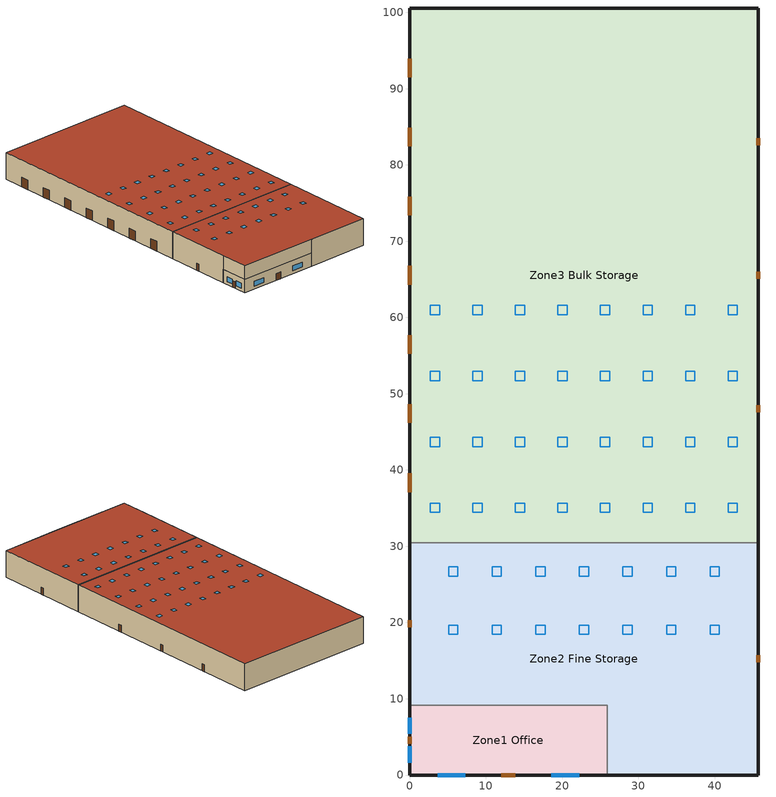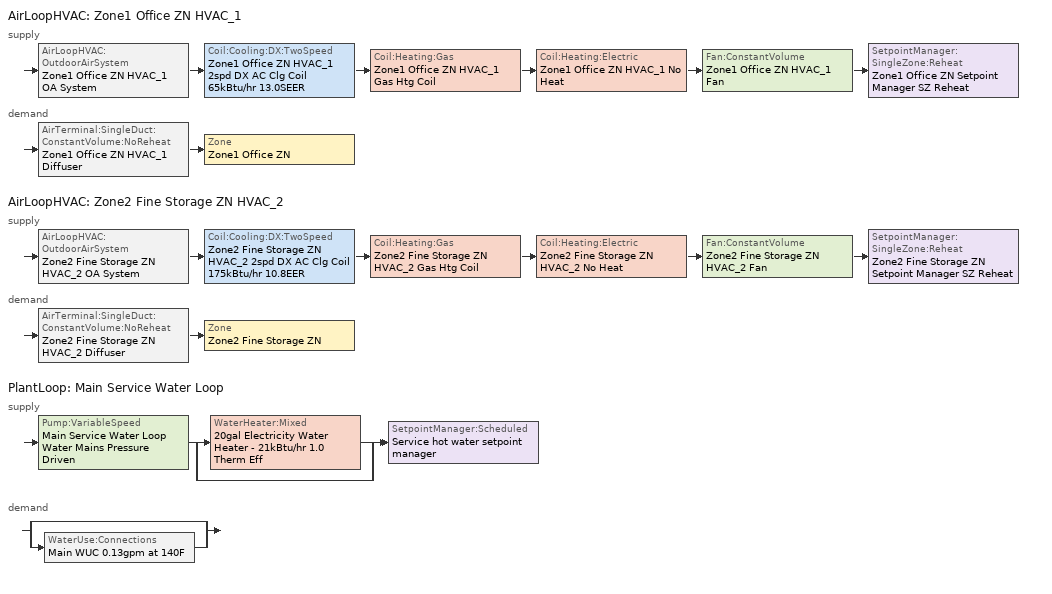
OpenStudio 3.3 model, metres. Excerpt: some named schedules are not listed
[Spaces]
Zone3 Bulk Storage
 floor ground: 45.72,100.58 45.72,30.48 0,30.48 0,100.58 z0
 wall outside: 45.72,30.48 45.72,100.58 0,100.58 0,30.48 z0:8.53
 wall to Zone2 Fine Storage: 45.72,30.48 0,30.48 z0:8.53
 door: 0,75.82 0,73.38 / 0,39.55 0,37.11 / 0,84.88 0,82.44 / 0,66.75 0,64.31 / 0,48.61 0,46.17 / 0,93.95 0,91.51 / 0,57.68 0,55.24 z0:3.05; 45.72,47.55 45.72,48.46 / 45.72,65.07 45.72,65.99 / 45.72,82.6 45.72,83.51 z0:2.13
 roof outside: 45.72,30.48 45.72,100.58 0,100.58 0,30.48 z8.53
 skylight: 37.4,51.71 37.4,52.93 36.18,52.93 36.18,51.71 z8.53; 9.51,51.71 9.51,52.93 8.29,52.93 8.29,51.71 z8.53; 42.97,60.35 42.97,61.57 41.76,61.57 41.76,60.35 z8.53; 20.66,34.44 20.66,35.66 19.44,35.66 19.44,34.44 z8.53; 42.97,43.08 42.97,44.3 41.76,44.3 41.76,43.08 z8.53; 26.24,51.71 26.24,52.93 25.02,52.93 25.02,51.71 z8.53; 20.66,43.08 20.66,44.3 19.44,44.3 19.44,43.08 z8.53; 31.82,34.44 31.82,35.66 30.6,35.66 30.6,34.44 z8.53; 31.82,60.35 31.82,61.57 30.6,61.57 30.6,60.35 z8.53; 26.24,34.44 26.24,35.66 25.02,35.66 25.02,34.44 z8.53; 15.09,34.44 15.09,35.66 13.87,35.66 13.87,34.44 z8.53; 9.51,34.44 9.51,35.66 8.29,35.66 8.29,34.44 z8.53; 37.4,34.44 37.4,35.66 36.18,35.66 36.18,34.44 z8.53; 15.09,51.71 15.09,52.93 13.87,52.93 13.87,51.71 z8.53; 31.82,43.08 31.82,44.3 30.6,44.3 30.6,43.08 z8.53; 37.4,60.35 37.4,61.57 36.18,61.57 36.18,60.35 z8.53; 42.97,51.71 42.97,52.93 41.76,52.93 41.76,51.71 z8.53; 42.97,34.44 42.97,35.66 41.76,35.66 41.76,34.44 z8.53; 20.66,60.35 20.66,61.57 19.44,61.57 19.44,60.35 z8.53; 26.24,43.08 26.24,44.3 25.02,44.3 25.02,43.08 z8.53; 3.93,51.71 3.93,52.93 2.71,52.93 2.71,51.71 z8.53; 9.51,43.08 9.51,44.3 8.29,44.3 8.29,43.08 z8.53; 9.51,60.35 9.51,61.57 8.29,61.57 8.29,60.35 z8.53; 3.93,43.08 3.93,44.3 2.71,44.3 2.71,43.08 z8.53; 3.93,34.44 3.93,35.66 2.71,35.66 2.71,34.44 z8.53; 20.66,51.71 20.66,52.93 19.44,52.93 19.44,51.71 z8.53; 15.09,43.08 15.09,44.3 13.87,44.3 13.87,43.08 z8.53; 37.4,43.08 37.4,44.3 36.18,44.3 36.18,43.08 z8.53; 31.82,51.71 31.82,52.93 30.6,52.93 30.6,51.71 z8.53; 3.93,60.35 3.93,61.57 2.71,61.57 2.71,60.35 z8.53; 15.09,60.35 15.09,61.57 13.87,61.57 13.87,60.35 z8.53; 26.24,60.35 26.24,61.57 25.02,61.57 25.02,60.35 z8.53
Zone2 Fine Storage
 floor to Zone1 Office: 0,0 0,9.14 25.91,9.14 25.91,0 z4.27
 floor ground: 45.72,30.48 45.72,0 25.91,0 25.91,9.14 0,9.14 0,30.48 z0
 wall outside: 0,30.48 0,9.14 / 25.91,0 45.72,0 45.72,30.48 z0:8.53; 0,9.14 0,0 25.91,0 z4.27:8.53
 wall to Zone1 Office: 0,9.14 25.91,9.14 25.91,0 z0:4.27
 door: 0,20.27 0,19.35 / 45.72,14.78 45.72,15.7 z0:2.13
 roof outside: 45.72,0 45.72,30.48 0,30.48 0,0 z8.53
 skylight: 40.61,26.06 40.61,27.28 39.4,27.28 39.4,26.06 z8.53; 17.75,26.06 17.75,27.28 16.54,27.28 16.54,26.06 z8.53; 17.75,18.44 17.75,19.66 16.54,19.66 16.54,18.44 z8.53; 40.61,18.44 40.61,19.66 39.4,19.66 39.4,18.44 z8.53; 6.32,26.06 6.32,27.28 5.11,27.28 5.11,26.06 z8.53; 12.04,26.06 12.04,27.28 10.82,27.28 10.82,26.06 z8.53; 23.47,18.44 23.47,19.66 22.25,19.66 22.25,18.44 z8.53; 6.32,18.44 6.32,19.66 5.11,19.66 5.11,18.44 z8.53; 29.18,26.06 29.18,27.28 27.97,27.28 27.97,26.06 z8.53; 23.47,26.06 23.47,27.28 22.25,27.28 22.25,26.06 z8.53; 29.18,18.44 29.18,19.66 27.97,19.66 27.97,18.44 z8.53; 34.9,26.06 34.9,27.28 33.68,27.28 33.68,26.06 z8.53; 12.04,18.44 12.04,19.66 10.82,19.66 10.82,18.44 z8.53; 34.9,18.44 34.9,19.66 33.68,19.66 33.68,18.44 z8.53
Zone1 Office
 floor ground: 25.91,9.14 25.91,0 0,0 0,9.14 z0
 wall outside: 0,9.14 0,0 25.91,0 z0:4.27
 window: 0,7.52 0,5.39 / 18.59,0 22.25,0 / 3.66,0 7.31,0 / 0,3.76 0,1.62 z0.91:2.44
 door: 12.04,0 13.87,0 / 0,5.03 0,4.11 z0:2.13
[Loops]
AirLoopHVAC 'Zone1 Office ZN HVAC_1'
 supply: AirLoopHVAC:OutdoorAirSystem 'Zone1 Office ZN HVAC_1 OA System' > Coil:Cooling:DX:TwoSpeed 'Zone1 Office ZN HVAC_1 2spd DX AC Clg Coil 65kBtu/hr 13.0SEER' > Coil:Heating:Gas 'Zone1 Office ZN HVAC_1 Gas Htg Coil' > Coil:Heating:Electric 'Zone1 Office ZN HVAC_1 No Heat' > Fan:ConstantVolume 'Zone1 Office ZN HVAC_1 Fan' > SetpointManager:SingleZone:Reheat 'Zone1 Office ZN Setpoint Manager SZ Reheat'
 demand: AirTerminal:SingleDuct:ConstantVolume:NoReheat 'Zone1 Office ZN HVAC_1 Diffuser' > Zone 'Zone1 Office ZN'
AirLoopHVAC 'Zone2 Fine Storage ZN HVAC_2'
 supply: AirLoopHVAC:OutdoorAirSystem 'Zone2 Fine Storage ZN HVAC_2 OA System' > Coil:Cooling:DX:TwoSpeed 'Zone2 Fine Storage ZN HVAC_2 2spd DX AC Clg Coil 175kBtu/hr 10.8EER' > Coil:Heating:Gas 'Zone2 Fine Storage ZN HVAC_2 Gas Htg Coil' > Coil:Heating:Electric 'Zone2 Fine Storage ZN HVAC_2 No Heat' > Fan:ConstantVolume 'Zone2 Fine Storage ZN HVAC_2 Fan' > SetpointManager:SingleZone:Reheat 'Zone2 Fine Storage ZN Setpoint Manager SZ Reheat'
 demand: AirTerminal:SingleDuct:ConstantVolume:NoReheat 'Zone2 Fine Storage ZN HVAC_2 Diffuser' > Zone 'Zone2 Fine Storage ZN'
PlantLoop 'Main Service Water Loop'
 supply: Pump:VariableSpeed 'Main Service Water Loop Water Mains Pressure Driven' > split
  | WaterHeater:Mixed '20gal Electricity Water Heater - 21kBtu/hr 1.0 Therm Eff'
  | bypass
  join > SetpointManager:Scheduled 'Service hot water setpoint manager'
 demand: split
  | bypass
  | WaterUse:Connections 'Main WUC 0.13gpm at 140F'
[ClimateZones]
Climate Zone Institution Name 1=ASHRAE; Climate Zone Document Name 1=ANSI/ASHRAE Standard 169; Climate Zone Document Year 1=2006; Climate Zone Value 1=3B
[Building]
-Warehouse-ASHRAE 169-2013-3B created: 2020-09-13 14:34:30 -0400: Default Construction Set=90.1-2010 - Warehouse - ASHRAE 169-2013-3B; Standards Number of Stories=1; Standards Number of Above Ground Stories=1; Standards Building Type=Warehouse
[Site]
El Paso International Ap  Ut_TX_USA: Latitude {deg}=31; Longitude {deg}=-106; Time Zone {hr}=-7; Elevation {m}=1186; Terrain=Urban
[Site:WaterMainsTemperature]
Calculation Method=Correlation; Annual Average Outdoor Air Temperature {C}=17.9417; Maximum Difference In Monthly Average Outdoor Air Temperatures {deltaC}=21.1
[SizingPeriod:DesignDay] Barometric Pressure {Pa}=87865; Sky Clearness=0; Rain Indicator=No; Snow Indicator=No; Day of Month=21; Daylight Saving Time Indicator=No; Humidity Condition Type=Wetbulb; Dry-Bulb Temperature Range Modifier Type=DefaultMultipliers
Name | Maximum Dry-Bulb Temperature {C} | Daily Dry-Bulb Temperature Range {deltaC} | Wind Speed {m/s} | Wind Direction {deg} | Month | Day Type | Wetbulb or DewPoint at Maximum Dry-Bulb {C} | Solar Model Indicator | ASHRAE Clear Sky Optical Depth for Beam Irradiance | ASHRAE Clear Sky Optical Depth for Diffuse Irradiance
El Paso International Ap  Ut Ann Clg .4% Condns DB=>MWB | 38.1 | 13 | 3.9 | 280 | 7 | SummerDesignDay | 18.1 | ASHRAETau | 0.605 | 1.547
El Paso International Ap  Ut Ann Htg 99.6% Condns DB | -5.2 | 0 | 2.2 | 20 | 12 | WinterDesignDay | -5.2 | ASHRAEClearSky
[Site:GroundTemperature:BuildingSurface]
13.02, 12.94, 12.92, 18.03, 22.41, 26.33, 26.64, 25.84, 23.47, 18.98, 13.86, 13.19
[Material:NoMass] Thermal Absorptance=0.9; Solar Absorptance=0.7
Name | Roughness | Thermal Resistance {m2-K/W} | Visible Absorptance
CP02 CARPET PAD | VeryRough | 0.21648 | 0.8
Typical Insulation R-6.78; Typical Insulation R-6.78 1; Typical Insulation R-6.78 2; Typical Insulation R-6.78 3 | Smooth | 1.19347 | 0.7
Typical Carpet Pad | Smooth | 0.21648 | 0.8
Typical Insulation R-7.55; Typical Insulation R-7.55 1 | Smooth | 1.3294 | 0.7
Typical Insulation R-9.53; Typical Insulation R-9.53 1 | Smooth | 1.67819 | 0.7
Typical Insulation R-0.58; Typical Insulation R-0.58 1; Typical Insulation R-0.58 2; Typical Insulation R-0.58 3 | Smooth | 0.101892 | 0.7
Typical Insulation R-10.6; Typical Insulation R-10.6 1 | Smooth | 1.86745 | 0.7
Typical Insulation R-17.4; Typical Insulation R-17.4 1 | Smooth | 3.06462 | 0.7
[Material]
Name | Roughness | Thickness {m} | Conductivity {W/m-K} | Density {kg/m3} | Specific Heat {J/kg-K} | Thermal Absorptance | Solar Absorptance | Visible Absorptance
100mm Normalweight concrete floor | MediumSmooth | 0.1016 | 2.31 | 2322 | 832
G01 13mm gypsum board | Smooth | 0.0127 | 0.16 | 800 | 1090 | 0.9 | 0.7 | 0.5
4 in. Normalweight Concrete Floor | MediumRough | 0.1016 | 2.31 | 2322 | 832 | 0.9 | 0.7 | 0.7
Metal Siding | Smooth | 0.0015 | 44.96 | 7688.86 | 410 | 0.9 | 0.7 | 0.7
1/2IN Gypsum | Smooth | 0.0127 | 0.16 | 784.9 | 830 | 0.9 | 0.4 | 0.4
Metal Roof Surface | Smooth | 0.0008 | 45.28 | 7824 | 500 | 0.9 | 0.7 | 0.7
6 in. Normalweight Concrete Floor | MediumRough | 0.1524 | 2.31 | 2322 | 832 | 0.9 | 0.7 | 0.7
8 in. Concrete Block Basement Wall | MediumRough | 0.2032 | 1.326 | 1842 | 912 | 0.9 | 0.7 | 0.7
G05 25mm wood | MediumSmooth | 0.0254 | 0.15 | 608 | 1630 | 0.9 | 0.5 | 0.5
Std Wood 6inch | MediumSmooth | 0.15 | 0.12 | 540 | 1210 | 0.9 | 0.7 | 0.7
6 in. Normalweight Concrete Floor slim | MediumRough | 0.1024 | 2.31 | 2322 | 832 | 0.9 | 0.7 | 0.7
6 in. Normalweight Concrete Floor slim junior | MediumRough | 0.05 | 2.31 | 2322 | 832 | 0.9 | 0.7 | 0.7
[DefaultConstructionSet] Interior Partition Construction=Typical Interior Partition
Name | Default Exterior Surface Constructions | Default Interior Surface Constructions | Default Ground Contact Surface Constructions | Default Exterior SubSurface Constructions | Default Interior SubSurface Constructions
90.1-2010 - Warehouse - ASHRAE 169-2013-3B | Default Surface Constructions 1 | Default Surface Constructions 2 | Default Surface Constructions 3 | Default Sub Surface Constructions 1 | Default Sub Surface Constructions 2
90.1-2010 - Warehouse - Bulk - ASHRAE 169-2013-3B | Default Surface Constructions 4 | Default Surface Constructions 5 | Default Surface Constructions 6 | Default Sub Surface Constructions 3 | Default Sub Surface Constructions 4
90.1-2010 - Warehouse - Fine - ASHRAE 169-2013-3B | Default Surface Constructions 7 | Default Surface Constructions 8 | Default Surface Constructions 9 | Default Sub Surface Constructions 5 | Default Sub Surface Constructions 6
90.1-2010 - Warehouse - Office - ASHRAE 169-2013-3B | Default Surface Constructions 10 | Default Surface Constructions 11 | Default Surface Constructions 12 | Default Sub Surface Constructions 7 | Default Sub Surface Constructions 8
[DefaultSurfaceConstructions]
Name | Floor Construction | Wall Construction | Roof Ceiling Construction
Default Surface Constructions 1 | Typical Insulated Exterior Mass Floor R-9.35 | Typical Insulated Metal Building Wall R-8.85 | Typical Insulated Metal Building Roof R-10.31
Default Surface Constructions 2; Default Surface Constructions 5; Default Surface Constructions 8; Default Surface Constructions 11 | Typical Interior Floor | Typical Interior Wall | Typical Interior Ceiling
Default Surface Constructions 3 | ext-slab | Typical Insulated Basement Mass Wall
Default Surface Constructions 4 | Typical Insulated Exterior Mass Floor R-9.35 1 | Typical Insulated Metal Building Wall R-8.85 1 | Typical Insulated Metal Building Roof R-10.31 1
Default Surface Constructions 6; Default Surface Constructions 9; Default Surface Constructions 12 | ext-slab +ihs | Typical Insulated Basement Mass Wall
Default Surface Constructions 7 | Typical Insulated Exterior Mass Floor R-9.35 2 | Typical Insulated Metal Building Wall R-11.9 | Typical Insulated Metal Building Roof R-18.18
Default Surface Constructions 10 | Typical Insulated Exterior Mass Floor R-9.35 3 | Typical Insulated Metal Building Wall R-11.9 1 | Typical Insulated Metal Building Roof R-18.18 1
[Construction]
Typical Insulated Exterior Mass Floor R-9.35: Typical Insulation R-6.78, 4 in. Normalweight Concrete Floor, Typical Carpet Pad
Typical Insulated Metal Building Wall R-8.85: Metal Siding, Typical Insulation R-7.55, 1/2IN Gypsum
Typical Insulated Metal Building Roof R-10.31: Metal Roof Surface, Typical Insulation R-9.53
Typical Interior Floor: 100mm Normalweight concrete floor, CP02 CARPET PAD
Typical Interior Wall: G01 13mm gypsum board, G01 13mm gypsum board
Typical Interior Ceiling: CP02 CARPET PAD, 100mm Normalweight concrete floor
ext-slab: 6 in. Normalweight Concrete Floor
Typical Insulated Basement Mass Wall: 8 in. Concrete Block Basement Wall
U 0.62 SHGC 0.25 Dbl Ref-C-H Clr 6mm/6mm Air: REF C CLEAR HI 6MM, AIR 6MM, CLEAR 6MM
Typical Uninsulated Swinging Door R-1.43: Typical Insulation R-0.58
Typical Overhead Door: Typical Insulation R-6.78 1
U 1.17 SHGC 0.39 Simple Glazing Skylight U-1.17 SHGC 0.39: U 1.17 SHGC 0.39 Simple Glazing U-1.17 SHGC 0.39
Typical Interior Window: Clear 3mm
Typical Interior Door; Typical Interior Partition: G05 25mm wood
Typical Insulated Exterior Mass Floor R-9.35 1: Typical Insulation R-6.78 1, 4 in. Normalweight Concrete Floor, Typical Carpet Pad
Typical Insulated Metal Building Wall R-8.85 1: Metal Siding, Typical Insulation R-7.55 1, 1/2IN Gypsum
Typical Insulated Metal Building Roof R-10.31 1: Metal Roof Surface, Typical Insulation R-9.53 1
Typical Uninsulated Swinging Door R-1.43 1: Typical Insulation R-0.58 1
U 1.17 SHGC 0.39 Simple Glazing Skylight U-1.17 SHGC 0.39 1: U 1.17 SHGC 0.39 Simple Glazing U-1.17 SHGC 0.39 1
Typical Insulated Exterior Mass Floor R-9.35 2: Typical Insulation R-6.78 2, 4 in. Normalweight Concrete Floor, Typical Carpet Pad
Typical Insulated Metal Building Wall R-11.9: Metal Siding, Typical Insulation R-10.6, 1/2IN Gypsum
Typical Insulated Metal Building Roof R-18.18: Metal Roof Surface, Typical Insulation R-17.4
Typical Uninsulated Swinging Door R-1.43 2: Typical Insulation R-0.58 2
U 1.17 SHGC 0.39 Simple Glazing Skylight U-1.17 SHGC 0.39 2: U 1.17 SHGC 0.39 Simple Glazing U-1.17 SHGC 0.39 2
Typical Insulated Exterior Mass Floor R-9.35 3: Typical Insulation R-6.78 3, 4 in. Normalweight Concrete Floor, Typical Carpet Pad
Typical Insulated Metal Building Wall R-11.9 1: Metal Siding, Typical Insulation R-10.6 1, 1/2IN Gypsum
Typical Insulated Metal Building Roof R-18.18 1: Metal Roof Surface, Typical Insulation R-17.4 1
Typical Uninsulated Swinging Door R-1.43 3: Typical Insulation R-0.58 3
U 1.17 SHGC 0.39 Simple Glazing Skylight U-1.17 SHGC 0.39 3: U 1.17 SHGC 0.39 Simple Glazing U-1.17 SHGC 0.39 3
InteriorFurnishings: Std Wood 6inch
[DefaultSubSurfaceConstructions]
Name | Fixed Window Construction | Operable Window Construction | Door Construction | Overhead Door Construction | Skylight Construction | Tubular Daylight Dome Construction | Tubular Daylight Diffuser Construction
Default Sub Surface Constructions 1 | U 0.62 SHGC 0.25 Dbl Ref-C-H Clr 6mm/6mm Air | U 0.62 SHGC 0.25 Dbl Ref-C-H Clr 6mm/6mm Air | Typical Uninsulated Swinging Door R-1.43 | Typical Overhead Door | U 1.17 SHGC 0.39 Simple Glazing Skylight U-1.17 SHGC 0.39 | Typical Interior Window | Typical Interior Window
Default Sub Surface Constructions 2; Default Sub Surface Constructions 4; Default Sub Surface Constructions 6; Default Sub Surface Constructions 8 | Typical Interior Window | Typical Interior Window | Typical Interior Door
Default Sub Surface Constructions 3 | U 0.62 SHGC 0.25 Dbl Ref-C-H Clr 6mm/6mm Air | U 0.62 SHGC 0.25 Dbl Ref-C-H Clr 6mm/6mm Air | Typical Uninsulated Swinging Door R-1.43 1 | Typical Overhead Door | U 1.17 SHGC 0.39 Simple Glazing Skylight U-1.17 SHGC 0.39 1 | Typical Interior Window | Typical Interior Window
Default Sub Surface Constructions 5 | U 0.62 SHGC 0.25 Dbl Ref-C-H Clr 6mm/6mm Air | U 0.62 SHGC 0.25 Dbl Ref-C-H Clr 6mm/6mm Air | Typical Uninsulated Swinging Door R-1.43 2 | Typical Overhead Door | U 1.17 SHGC 0.39 Simple Glazing Skylight U-1.17 SHGC 0.39 2 | Typical Interior Window | Typical Interior Window
Default Sub Surface Constructions 7 | U 0.62 SHGC 0.25 Dbl Ref-C-H Clr 6mm/6mm Air | U 0.62 SHGC 0.25 Dbl Ref-C-H Clr 6mm/6mm Air | Typical Uninsulated Swinging Door R-1.43 3 | Typical Overhead Door | U 1.17 SHGC 0.39 Simple Glazing Skylight U-1.17 SHGC 0.39 3 | Typical Interior Window | Typical Interior Window
[WindowMaterial:Glazing] Optical Data Type=SpectralAverage; Infrared Transmittance at Normal Incidence=0; Front Side Infrared Hemispherical Emissivity=0.84; Conductivity {W/m-K}=0.9; Dirt Correction Factor for Solar and Visible Transmittance=1; Solar Diffusing=No
Name | Thickness {m} | Solar Transmittance at Normal Incidence | Front Side Solar Reflectance at Normal Incidence | Back Side Solar Reflectance at Normal Incidence | Visible Transmittance at Normal Incidence | Front Side Visible Reflectance at Normal Incidence | Back Side Visible Reflectance at Normal Incidence | Back Side Infrared Hemispherical Emissivity
REF C CLEAR HI 6MM | 0.006 | 0.2 | 0.16 | 0.39 | 0.22 | 0.17 | 0.35 | 0.55
CLEAR 6MM | 0.006 | 0.775 | 0.071 | 0.071 | 0.881 | 0.08 | 0.08 | 0.84
Clear 3mm | 0.003 | 0.837 | 0.075 | 0.075 | 0.898 | 0.081 | 0.081 | 0.84
[WindowMaterial:Gas]
AIR 6MM: Gas Type=Air; Thickness {m}=0.0063
[WindowMaterial:SimpleGlazingSystem] U-Factor {W/m2-K}=6.64357; Solar Heat Gain Coefficient=0.39; Visible Transmittance=0.23
U 1.17 SHGC 0.39 Simple Glazing U-1.17 SHGC 0.39; U 1.17 SHGC 0.39 Simple Glazing U-1.17 SHGC 0.39 1; U 1.17 SHGC 0.39 Simple Glazing U-1.17 SHGC 0.39 2; U 1.17 SHGC 0.39 Simple Glazing U-1.17 SHGC 0.39 3
[Construction:InternalSource]
ext-slab +ihs: 1, 1, 6 in. Normalweight Concrete Floor slim, 6 in. Normalweight Concrete Floor slim junior
[Space] Building Story=Building Story 1; Part of Total Floor Area=Yes
Name | Space Type | Thermal Zone
Zone3 Bulk Storage | Warehouse Bulk | Zone3 Bulk Storage ZN
Zone2 Fine Storage | Warehouse Fine | Zone2 Fine Storage ZN
Zone1 Office | Warehouse Office | Zone1 Office ZN
[BuildingStory]
Building Story 1: Nominal Z Coordinate {m}=0
[SpaceType] Standards Building Type=Warehouse
Name | Default Construction Set | Default Schedule Set | Design Specification Outdoor Air Object | Standards Space Type
Warehouse Bulk | 90.1-2010 - Warehouse - Bulk - ASHRAE 169-2013-3B | Warehouse Bulk Schedule Set | Warehouse Bulk Ventilation | Bulk
Warehouse Fine | 90.1-2010 - Warehouse - Fine - ASHRAE 169-2013-3B | Warehouse Fine Schedule Set | Warehouse Fine Ventilation | Fine
Warehouse Office | 90.1-2010 - Warehouse - Office - ASHRAE 169-2013-3B | Warehouse Office Schedule Set | Warehouse Office Ventilation | Office
[Lights:Definition] Design Level Calculation Method=Watts/Area; Fraction Visible=0.18
Name | Watts per Space Floor Area {W/m2} | Fraction Radiant
Warehouse Bulk Lights Definition | 6.24307 | 0.42
Warehouse Fine Lights Definition | 10.2257 | 0.42
Warehouse Office Lights Definition | 9.68752 | 0.37
[Lights] Fraction Replaceable=1
Name | Lights Definition | Space or SpaceType
Warehouse Bulk Lights | Warehouse Bulk Lights Definition | Warehouse Bulk
Warehouse Fine Lights | Warehouse Fine Lights Definition | Warehouse Fine
Warehouse Office Lights | Warehouse Office Lights Definition | Warehouse Office
[ElectricEquipment:Definition] Design Level Calculation Method=Watts/Area
Name | Watts per Space Floor Area {W/m2}
Warehouse Bulk Elec Equip Definition | 2.55842
Warehouse Office Elec Equip Definition | 8.07293
[ElectricEquipment]
Name | Electric Equipment Definition | Space or SpaceType
Warehouse Bulk Elec Equip | Warehouse Bulk Elec Equip Definition | Warehouse Bulk
Warehouse Office Elec Equip | Warehouse Office Elec Equip Definition | Warehouse Office
[DesignSpecification:OutdoorAir] Outdoor Air Method=Sum
Name | Outdoor Air Flow per Floor Area {m3/s-m2} | Outdoor Air Flow per Person {m3/s-person} | Outdoor Air Flow Rate {m3/s} | Outdoor Air Flow Air Changes per Hour {1/hr}
Warehouse Bulk Ventilation | 0.0003048
Warehouse Fine Ventilation | 0.0003048 | 0 | 0 | 0
Warehouse Office Ventilation | 0.000354584 | 0 | 0 | 0
[DefaultScheduleSet] Number of People Schedule=Warehouse BLDG_OCC_SCH; People Activity Level Schedule=Warehouse Office Activity Schedule
Name | Lighting Schedule | Electric Equipment Schedule | Infiltration Schedule
Warehouse Bulk Schedule Set | Warehouse BLDG_LIGHT_STORAGE_SCH | Warehouse Bldg Equip | Warehouse Bulk Infil Schedule
Warehouse Fine Schedule Set | Warehouse BLDG_LIGHT_STORAGE_SCH | Warehouse Bldg Equip | Warehouse Fine Infil Schedule
Warehouse Office Schedule Set | Warehouse BLDG_LIGHT_OFFICE_SCH_2010 | Warehouse Office_Plug_SCH | Warehouse Office Infil Schedule
[ThermostatSetpoint:DualSetpoint]
Name | Heating Setpoint Temperature Schedule | Cooling Setpoint Temperature Schedule
Warehouse Office Thermostat 1 | Warehouse HtgSetp | Warehouse ClgSetp
Warehouse Fine Thermostat 1 | Warehouse Fine Storage Heating Setpoint Schedule | Warehouse Fine Storage Cooling Setpoint Schedule
Warehouse Bulk Thermostat 1 | Warehouse Bulk Storage Heating Setpoint Schedule | Warehouse ClgSetp BulkStorage
[People:Definition]
Warehouse Office People Definition: Number of People Calculation Method=People/Area; People per Space Floor Area {person/m2}=0.0210973; Fraction Radiant=0.3
[People]
Warehouse Office People: People Definition=Warehouse Office People Definition; Space or SpaceType=Warehouse Office; Work Efficiency Schedule=Work Efficiency Schedule; Clothing Insulation Schedule=Clothing Schedule; Air Velocity Schedule=Air Velocity Schedule; Multiplier=1
[SpaceInfiltration:DesignFlowRate] Design Flow Rate Calculation Method=Flow/ExteriorArea; Constant Term Coefficient=0; Temperature Term Coefficient=0; Velocity Term Coefficient=0.224; Velocity Squared Term Coefficient=0
Name | Space or SpaceType | Schedule | Flow per Exterior Surface Area {m3/s-m2}
Zone1 Office Infiltration | Zone1 Office | Warehouse Office Infil Schedule | 0.000569573
Zone2 Fine Storage Infiltration | Zone2 Fine Storage | Warehouse Fine Infil Schedule | 0.000201156
Zone3 Bulk Storage Infiltration | Zone3 Bulk Storage | Warehouse Bulk Infil Schedule | 0.000188606
[ThermalZone] Use Ideal Air Loads=No
Name | Primary Daylighting Control | Fraction of Zone Controlled by Primary Daylighting Control | Secondary Daylighting Control | Fraction of Zone Controlled by Secondary Daylighting Control | Thermostat
Zone1 Office ZN | Zone1 Office Daylt Sensor 1 | 0.085 | Zone1 Office Daylt Sensor 2 | 0.085 | Warehouse Office Thermostat 1
Zone2 Fine Storage ZN |  |  |  |  | Warehouse Fine Thermostat 1
Zone3 Bulk Storage ZN |  |  |  |  | Warehouse Bulk Thermostat 1
[Sizing:Zone] Zone Cooling Design Supply Air Temperature Input Method=SupplyAirTemperature; Zone Cooling Design Supply Air Temperature Difference {deltaC}=11.11; Zone Heating Design Supply Air Temperature Input Method=SupplyAirTemperature; Zone Heating Design Supply Air Temperature {C}=50; Zone Heating Design Supply Air Temperature Difference {deltaC}=11.11; Zone Cooling Design Supply Air Humidity Ratio {kg-H2O/kg-air}=0.0085; Zone Heating Design Supply Air Humidity Ratio {kg-H2O/kg-air}=0.008; Cooling Design Air Flow Method=DesignDay; Heating Design Air Flow Method=DesignDay; Account for Dedicated Outdoor Air System=No; Dedicated Outdoor Air System Control Strategy=NeutralSupplyAir; Dedicated Outdoor Air Low Setpoint Temperature for Design {C}=autosize; Dedicated Outdoor Air High Setpoint Temperature for Design {C}=autosize
Name | Zone Cooling Design Supply Air Temperature {C}
Zone1 Office ZN; Zone2 Fine Storage ZN | 12.7778
Zone3 Bulk Storage ZN | 14
[Zone equipment]
Zone1 Office ZN: Zone1 Office ZN HVAC_1 Diffuser, LowTRadElectricFloor Zone1 Office ZN
Zone2 Fine Storage ZN: Zone2 Fine Storage ZN HVAC_2 Diffuser, LowTRadElectricFloor Zone2 Fine Storage ZN
Zone3 Bulk Storage ZN: Zone3 Bulk Storage ZN Unit Heater, Zone3 Bulk Storage ZN Ventilation, Zone3 Bulk Storage ZN Ventilation 1, LowTRadElectricFloor Zone3 Bulk Storage ZN
[AirLoopHVAC] Availability Schedule=Warehouse FanSched; Design Supply Air Flow Rate {m3/s}=AutoSize; Design Return Air Flow Fraction of Supply Air Flow=1
Zone1 Office ZN HVAC_1; Zone2 Fine Storage ZN HVAC_2
[Sizing:System] Type of Load to Size On=Sensible; Design Outdoor Air Flow Rate {m3/s}=Autosize; Central Heating Maximum System Air Flow Ratio=1; Preheat Design Temperature {C}=7.22222; Preheat Design Humidity Ratio {kg-H2O/kg-Air}=0.008; Precool Design Temperature {C}=12.7778; Precool Design Humidity Ratio {kg-H2O/kg-Air}=0.008; Central Cooling Design Supply Air Temperature {C}=12.7778; Central Heating Design Supply Air Temperature {C}=50; Sizing Option=Coincident; 100% Outdoor Air in Cooling=No; 100% Outdoor Air in Heating=No; Central Cooling Design Supply Air Humidity Ratio {kg-H2O/kg-Air}=0.0085; Central Heating Design Supply Air Humidity Ratio {kg-H2O/kg-Air}=0.008; Cooling Design Air Flow Method=DesignDay; Cooling Design Air Flow Rate {m3/s}=0; Heating Design Air Flow Method=DesignDay; Heating Design Air Flow Rate {m3/s}=0; System Outdoor Air Method=ZoneSum; Zone Maximum Outdoor Air Fraction=1; Cooling Supply Air Flow Rate Per Floor Area {m3/s-m2}=0.00996765; Cooling Fraction of Autosized Cooling Supply Air Flow Rate=1; Cooling Supply Air Flow Rate Per Unit Cooling Capacity {m3/s-W}=3.94755e-05; Heating Supply Air Flow Rate Per Floor Area {m3/s-m2}=0.00996765; Heating Fraction of Autosized Heating Supply Air Flow Rate=1; Heating Fraction of Autosized Cooling Supply Air Flow Rate=1; Heating Supply Air Flow Rate Per Unit Heating Capacity {m3/s-W}=3.15882e-05; Cooling Design Capacity Method=CoolingDesignCapacity; Cooling Design Capacity {W}=autosize; Cooling Design Capacity Per Floor Area {W/m2}=234.7; Fraction of Autosized Cooling Design Capacity=1; Heating Design Capacity Method=HeatingDesignCapacity; Heating Design Capacity {W}=autosize; Heating Design Capacity Per Floor Area {W/m2}=157; Fraction of Autosized Heating Design Capacity=1; Central Cooling Capacity Control Method=OnOff
Zone1 Office ZN HVAC_1; Zone2 Fine Storage ZN HVAC_2
[SetpointManager:SingleZone:Reheat] Minimum Supply Air Temperature {C}=12.7778; Maximum Supply Air Temperature {C}=50
Name | Control Zone | Setpoint Node or NodeList
Zone1 Office ZN Setpoint Manager SZ Reheat | Zone1 Office ZN | Zone1 Office ZN HVAC_1 Supply Outlet Node
Zone2 Fine Storage ZN Setpoint Manager SZ Reheat | Zone2 Fine Storage ZN | Zone2 Fine Storage ZN HVAC_2 Supply Outlet Node
[Fan:ConstantVolume] Maximum Flow Rate {m3/s}=AutoSize; Motor In Airstream Fraction=1
Name | Availability Schedule | Fan Total Efficiency | Pressure Rise {Pa} | Motor Efficiency
Zone1 Office ZN HVAC_1 Fan | Warehouse FanSched | 0.56225 | 622.722 | 0.865
Zone2 Fine Storage ZN HVAC_2 Fan | Warehouse FanSched | 0.58175 | 622.722 | 0.895
Zone3 Bulk Storage ZN UnitHeater Fan | Always On | 0.55575 | 49.8178 | 0.855
[Coil:Heating:Gas] Gas Burner Efficiency=0.8; Nominal Capacity {W}=AutoSize; Parasitic Electric Load {W}=0; Parasitic Gas Load {W}=0
Name | Availability Schedule
Zone1 Office ZN HVAC_1 Gas Htg Coil; Zone2 Fine Storage ZN HVAC_2 Gas Htg Coil | Always On Discrete
Zone3 Bulk Storage ZN UnitHeater Gas Htg Coil | Always On
[Coil:Heating:Electric] Availability Schedule=Always Off Discrete; Efficiency=1; Nominal Capacity {W}=0
Zone1 Office ZN HVAC_1 No Heat; Zone2 Fine Storage ZN HVAC_2 No Heat
[Coil:Cooling:DX:TwoSpeed] Availability Schedule=Always On Discrete; Rated High Speed Total Cooling Capacity {W}=Autosize; Rated High Speed Sensible Heat Ratio=Autosize; Rated High Speed Air Flow Rate {m3/s}=Autosize; Unit Internal Static Air Pressure {Pa}=773.3; Rated Low Speed Total Cooling Capacity {W}=Autosize; Rated Low Speed Sensible Heat Ratio=0.69; Condenser Type=AirCooled; Minimum Outdoor Dry-Bulb Temperature for Compressor Operation {C}=-25; High Speed Evaporative Condenser Effectiveness=0; High Speed Evaporative Condenser Air Flow Rate {m3/s}=Autosize; High Speed Evaporative Condenser Pump Rated Power Consumption {W}=Autosize; Low Speed Evaporative Condenser Effectiveness=0; Low Speed Evaporative Condenser Air Flow Rate {m3/s}=Autosize; Low Speed Evaporative Condenser Pump Rated Power Consumption {W}=Autosize; Basin Heater Capacity {W/K}=10; Basin Heater Setpoint Temperature {C}=2
Name | Rated High Speed COP {W/W} | Total Cooling Capacity Function of Temperature Curve | Total Cooling Capacity Function of Flow Fraction Curve | Energy Input Ratio Function of Temperature Curve | Energy Input Ratio Function of Flow Fraction Curve | Part Load Fraction Correlation Curve | Rated Low Speed COP {W/W} | Low Speed Total Cooling Capacity Function of Temperature Curve | Low Speed Energy Input Ratio Function of Temperature Curve
Zone1 Office ZN HVAC_1 2spd DX AC Clg Coil 65kBtu/hr 13.0SEER | 3.91157 | PSZ-Fine Storage DX Coil Cap-FT | DX Coil Cap-FF | PSZ-AC DX Coil EIR-FT | Split DX Coil EIR-FF | HPACCOOLPLFFPLR | 3.91157 | PSZ-Fine Storage DX Coil Cap-FT | PSZ-AC DX Coil EIR-FT
Zone2 Fine Storage ZN HVAC_2 2spd DX AC Clg Coil 175kBtu/hr 10.8EER | 3.73224 | PSZ-AC_CoolCLennoxStandard10Ton_TGA120S2B_CapFT | AHU-1_CoolCStandard10Ton_CapFF | PSZ-AC_CoolCStandard10Ton_EIRFT | CoolCLennoxStandard10Ton_TGA120S2B_EIRFFF | PSZ-AC_CoolCLennoxStandard10Ton_TGA120S2B_PLR | 3.73224 | PSZ-AC_CoolCLennoxStandard10Ton_TGA120S2B_CapFT | PSZ-AC_CoolCStandard10Ton_EIRFT
[Controller:OutdoorAir] Minimum Outdoor Air Flow Rate {m3/s}=autosize; Maximum Outdoor Air Flow Rate {m3/s}=Autosize; Economizer Control Type=DifferentialDryBulb; Economizer Control Action Type=ModulateFlow; Lockout Type=NoLockout; Minimum Limit Type=FixedMinimum; Minimum Outdoor Air Schedule=Warehouse MinOA_MotorizedDamper_Sched; High Humidity Control=No; Heat Recovery Bypass Control Type=BypassWhenWithinEconomizerLimits
Name | Controller Mechanical Ventilation
Zone1 Office ZN HVAC_1 OA System Controller | Controller Mechanical Ventilation 1
Zone2 Fine Storage ZN HVAC_2 OA System Controller | Controller Mechanical Ventilation 2
[Controller:MechanicalVentilation] Availability Schedule=Always On Discrete; System Outdoor Air Method=ZoneSum
Controller Mechanical Ventilation 1; Controller Mechanical Ventilation 2
[AirLoopHVAC:OutdoorAirSystem]
Name | Controller
Zone1 Office ZN HVAC_1 OA System | Zone1 Office ZN HVAC_1 OA System Controller
Zone2 Fine Storage ZN HVAC_2 OA System | Zone2 Fine Storage ZN HVAC_2 OA System Controller
[AvailabilityManager:NightCycle] Applicability Schedule=Always On Discrete; Control Type=CycleOnAny; Thermostat Tolerance {deltaC}=1; Cycling Run Time {s}=1800
Availability Manager Night Cycle 1; Availability Manager Night Cycle 2
[AirTerminal:SingleDuct:ConstantVolume:NoReheat] Availability Schedule=Always On Discrete; Maximum Air Flow Rate {m3/s}=AutoSize
Zone1 Office ZN HVAC_1 Diffuser; Zone2 Fine Storage ZN HVAC_2 Diffuser
[ZoneHVAC:UnitHeater]
Zone3 Bulk Storage ZN Unit Heater: Availability Schedule=Always On; Supply Air Fan=Zone3 Bulk Storage ZN UnitHeater Fan; Maximum Supply Air Flow Rate {m3/s}=autosize; Fan Control Type=OnOff; Heating Coil=Zone3 Bulk Storage ZN UnitHeater Gas Htg Coil; Maximum Hot Water Flow Rate {m3/s}=autosize; Minimum Hot Water Flow Rate {m3/s}=0; Heating Convergence Tolerance=0.001
[ZoneVentilation:DesignFlowRate] Schedule=Always On; Design Flow Rate Calculation Method=Flow/Zone; Flow Rate per Zone Floor Area {m3/s-m2}=0; Flow Rate per Person {m3/s-person}=0; Air Changes per Hour {1/hr}=0; Temperature Term Coefficient=0; Velocity Squared Term Coefficient=0; Delta Temperature {deltaC}=-100; Minimum Outdoor Temperature {C}=-100; Maximum Outdoor Temperature {C}=100; Maximum Wind Speed {m/s}=40
Name | Design Flow Rate {m3/s} | Ventilation Type | Fan Pressure Rise {Pa} | Fan Total Efficiency | Constant Term Coefficient | Velocity Term Coefficient | Minimum Indoor Temperature {C} | Maximum Indoor Temperature {C}
Zone3 Bulk Storage ZN Ventilation | 37.76 | Exhaust | 31.1361 | 0.51 | 1 | 0 | 29.4444 | 100
Zone3 Bulk Storage ZN Ventilation 1 | 0.943895 | Natural | 0 | 1 | 0 | 0.224 | -73.3333 | 29.4444
[InternalMass:Definition]
Internal Mass Definition 1: Construction=InteriorFurnishings; Design Level Calculation Method=SurfaceArea/Area; Surface Area per Space Floor Area=2
[InternalMass] Internal Mass Definition=Internal Mass Definition 1; Multiplier=1
Name | Space or SpaceType
Zone1 Office Mass | Zone1 Office
Zone2 Fine Storage Mass | Zone2 Fine Storage
[PlantLoop]
Main Service Water Loop: Glycol Concentration=0; Maximum Loop Temperature {C}=60; Minimum Loop Temperature {C}=10; Plant Loop Volume {m3}=Autocalculate; Load Distribution Scheme=Optimal
[Sizing:Plant]
Main Service Water Loop: Loop Type=Heating; Design Loop Exit Temperature {C}=60; Loop Design Temperature Difference {deltaC}=5; Sizing Option=NonCoincident; Zone Timesteps in Averaging Window=1; Coincident Sizing Factor Mode=None
[SetpointManager:Scheduled]
Service hot water setpoint manager: Control Variable=Temperature; Schedule=Service Water Loop Temp - 140F; Setpoint Node or NodeList=Main Service Water Loop Supply Outlet Node
[Pump:VariableSpeed]
Main Service Water Loop Water Mains Pressure Driven: Rated Pump Head {Pa}=0.001; Motor Efficiency=0.855; Pump Control Type=Continuous; Skin Loss Radiative Fraction=0.5; Design Power Sizing Method=PowerPerFlowPerPressure; Design Electric Power per Unit Flow Rate {W/(m3/s)}=348701.1; Design Shaft Power per Unit Flow Rate per Unit Head {W-s/m3-Pa}=1.28205; Design Minimum Flow Rate Fraction=0
[WaterHeater:Mixed]
20gal Electricity Water Heater - 21kBtu/hr 1.0 Therm Eff: Tank Volume {m3}=0.0757082; Setpoint Temperature Schedule=Service Water Loop Temp - 140F; Deadband Temperature Difference {deltaC}=2; Maximum Temperature Limit {C}=60; Heater Control Type=Cycle; Heater Maximum Capacity {W}=6154.75; Heater Fuel Type=Electricity; Heater Thermal Efficiency=1; Off Cycle Parasitic Fuel Consumption Rate {W}=481; Off Cycle Parasitic Fuel Type=Electricity; Off Cycle Parasitic Heat Fraction to Tank=0; On Cycle Parasitic Fuel Consumption Rate {W}=481; On Cycle Parasitic Fuel Type=Electricity; On Cycle Parasitic Heat Fraction to Tank=0; Ambient Temperature Indicator=ThermalZone; Ambient Temperature Thermal Zone=Zone1 Office ZN; Off Cycle Loss Coefficient to Ambient Temperature {W/K}=0.799834; On Cycle Loss Coefficient to Ambient Temperature {W/K}=0.799834; Use Side Effectiveness=1; Source Side Effectiveness=1; Use Side Design Flow Rate {m3/s}=autosize; Source Side Design Flow Rate {m3/s}=autosize; Indirect Water Heating Recovery Time {hr}=1.5; Source Side Flow Control Mode=IndirectHeatPrimarySetpoint
[WaterHeater:Sizing]
20gal Electricity Water Heater - 21kBtu/hr 1.0 Therm Eff: Design Mode=PeakDraw; Time Storage Can Meet Peak Draw {hr}=0.538503; Time for Tank Recovery {hr}=0; Nominal Tank Volume for Autosizing Plant Connections {m3}=1
[WaterUse:Connections]
Main WUC 0.13gpm at 140F: Water Use Equipment Name 1=Main Service Water Use 0.13gpm at 140F
[WaterUse:Equipment:Definition]
Main Service Water Use Def 0.13gpm: Peak Flow Rate {m3/s}=8.07469e-06; Target Temperature Schedule=Mixed Water At Faucet Temp - 140F; Sensible Fraction Schedule=Fraction Sensible - 0.2; Latent Fraction Schedule=Fraction Latent - 0.05
[WaterUse:Equipment]
Main Service Water Use 0.13gpm at 140F: Water Use Equipment Definition=Main Service Water Use Def 0.13gpm; Flow Rate Fraction Schedule=Warehouse Office DHW Schedule
[Exterior:Lights:Definition]
Name | Design Level {W}
Occ Sensing Exterior Lights Def | 6197.4
NonDimming Exterior Lights Def | 113.8
[Exterior:Lights] Control Option=AstronomicalClock
Name | Exterior Lights Definition | Schedule
Occ Sensing Exterior Lights Def | Occ Sensing Exterior Lights Def | Warehouse Exterior_lighting_schedule_b
NonDimming Exterior Lights Def | NonDimming Exterior Lights Def | Warehouse Exterior_lighting_schedule_a
[Daylighting:Control] Space=Zone1 Office; Position Z-Coordinate {m}=0.762; Illuminance Setpoint {lux}=500; Lighting Control Type=Stepped; Minimum Input Power Fraction for Continuous Dimming Control=0.3; Minimum Light Output Fraction for Continuous Dimming Control=0.2; Number of Stepped Control Steps=3; Probability Lighting will be Reset When Needed in Manual Stepped Control=1; Maximum Allowable Discomfort Glare Index=22
Name | Position X-Coordinate {m} | Position Y-Coordinate {m}
Zone1 Office Daylt Sensor 1 | 5.48613 | 1.60994
Zone1 Office Daylt Sensor 2 | 20.4206 | 3.24426
[ZoneHVAC:LowTemperatureRadiant:Electric] Availability Schedule=WINTER Availability SchedRuleset; Radiant Surface Type=Floors; Temperature Control Type=MeanAirTemperature; Setpoint Control Type=ZeroFlowPower; Heating Throttling Range {deltaC}=0; Heating Setpoint Temperature Schedule=preFlexD ScheduleInterval
Name | Maximum Electrical Power to Panel {W}
LowTRadElectricFloor Zone2 Fine Storage ZN | 41802.3
LowTRadElectricFloor Zone1 Office ZN | 7106.39
LowTRadElectricFloor Zone3 Bulk Storage ZN | 96145.3
[Schedule:Constant]
Name | Value
Always On Discrete | 1
Always Off Discrete | 0
[Schedule:Ruleset]
Name | Default Day Schedule | Summer Design Day Schedule | Winter Design Day Schedule
Warehouse BLDG_OCC_SCH | Warehouse BLDG_OCC_SCH Default | Warehouse BLDG_OCC_SCH Summer Design Day | Warehouse BLDG_OCC_SCH Winter Design Day
Warehouse Office Activity Schedule | Warehouse Office Activity Schedule Default | Warehouse Office Activity Schedule Summer Design Day | Warehouse Office Activity Schedule Winter Design Day
Warehouse BLDG_LIGHT_STORAGE_SCH | Warehouse BLDG_LIGHT_STORAGE_SCH Default | Warehouse BLDG_LIGHT_STORAGE_SCH Summer Design Day | Warehouse BLDG_LIGHT_STORAGE_SCH Winter Design Day
Warehouse Bldg Equip | Warehouse Bldg Equip Default | Warehouse Bldg Equip Summer Design Day | Warehouse Bldg Equip Winter Design Day
Warehouse Bulk Infil Schedule | Schedule Day 9
Warehouse Bulk Storage Heating Setpoint Schedule | Warehouse Bulk Storage Heating Setpoint Schedule Default | Warehouse Bulk Storage Heating Setpoint Schedule Summer Design Day | Warehouse Bulk Storage Heating Setpoint Schedule Winter Design Day
Warehouse ClgSetp BulkStorage | Warehouse ClgSetp BulkStorage Default | Warehouse ClgSetp BulkStorage Summer Design Day | Warehouse ClgSetp BulkStorage Winter Design Day
Warehouse Fine Infil Schedule | Schedule Day 14
Warehouse Fine Storage Heating Setpoint Schedule | Warehouse Fine Storage Heating Setpoint Schedule Default | Warehouse Fine Storage Heating Setpoint Schedule Summer Design Day | Warehouse Fine Storage Heating Setpoint Schedule Winter Design Day
Warehouse Fine Storage Cooling Setpoint Schedule | Warehouse Fine Storage Cooling Setpoint Schedule Default | Warehouse Fine Storage Cooling Setpoint Schedule Summer Design Day | Warehouse Fine Storage Cooling Setpoint Schedule Winter Design Day
Clothing Schedule | Clothing Schedule Default Winter Clothes
Air Velocity Schedule | Air Velocity Schedule Default
Work Efficiency Schedule | Work Efficiency Schedule Default
Warehouse BLDG_LIGHT_OFFICE_SCH_2010 | Warehouse BLDG_LIGHT_OFFICE_SCH_2010 Default | Warehouse BLDG_LIGHT_OFFICE_SCH_2010 Summer Design Day | Warehouse BLDG_LIGHT_OFFICE_SCH_2010 Winter Design Day
Warehouse Office_Plug_SCH | Warehouse Office_Plug_SCH Default | Warehouse Office_Plug_SCH Summer Design Day | Warehouse Office_Plug_SCH Winter Design Day
Warehouse Office Infil Schedule | Schedule Day 23
Warehouse HtgSetp | Warehouse HtgSetp Default | Warehouse HtgSetp Summer Design Day | Warehouse HtgSetp Winter Design Day
Warehouse ClgSetp | Warehouse ClgSetp Default | Warehouse ClgSetp Summer Design Day | Warehouse ClgSetp Winter Design Day
Warehouse FanSched | Warehouse FanSched Default | Warehouse FanSched Summer Design Day | Warehouse FanSched Winter Design Day
Warehouse MinOA_MotorizedDamper_Sched | Warehouse MinOA_MotorizedDamper_Sched Default | Warehouse MinOA_MotorizedDamper_Sched Summer Design Day | Warehouse MinOA_MotorizedDamper_Sched Winter Design Day
Always On | Always On Default
Service Water Loop Temp - 140F | Service Water Loop Temp - 140F Default
Fraction Sensible - 0.2 | Fraction Sensible - 0.2 Default
Fraction Latent - 0.05 | Fraction Latent - 0.05 Default
Mixed Water At Faucet Temp - 140F | Mixed Water At Faucet Temp - 140F Default
Warehouse Office DHW Schedule | Warehouse Office DHW Schedule Default | Warehouse Office DHW Schedule Summer Design Day | Warehouse Office DHW Schedule Winter Design Day
Warehouse Exterior_lighting_schedule_b | Warehouse Exterior_lighting_schedule_b Default | Warehouse Exterior_lighting_schedule_b Summer Design Day | Warehouse Exterior_lighting_schedule_b Winter Design Day
Warehouse Exterior_lighting_schedule_a | Warehouse Exterior_lighting_schedule_a Default | Warehouse Exterior_lighting_schedule_a Summer Design Day | Warehouse Exterior_lighting_schedule_a Winter Design Day
WINTER Availability SchedRuleset | WINTER Availability dftDaySched
[Schedule:Day]
Warehouse BLDG_OCC_SCH Default; Warehouse BLDG_LIGHT_STORAGE_SCH Winter Design Day; Warehouse Bldg Equip Default; Warehouse Bldg Equip Sun|Hol Day; Schedule Day 9; Schedule Day 14; Work Efficiency Schedule Default; Warehouse BLDG_LIGHT_OFFICE_SCH_2010 Winter Design Day; Warehouse Office_Plug_SCH Winter Design Day; Schedule Day 23; Warehouse FanSched Default; Warehouse MinOA_MotorizedDamper_Sched Default; May-Oct WINTER SchedRule Day: 24, 0, 0
Warehouse BLDG_OCC_SCH Winter Design Day; Warehouse BLDG_OCC_SCH Summer Design Day; Warehouse BLDG_OCC_SCH WntrDsn|SmrDsn|Sat|Wkdy Day: 6, 0, 0, 7, 0, 0.11, 8, 0, 0.21, 12, 0, 1, 13, 0, 0.53, 17, 0, 1, 18, 0, 0.32, 24, 0, 0
Warehouse Office Activity Schedule Default; Warehouse Office Activity Schedule Winter Design Day; Warehouse Office Activity Schedule Summer Design Day: 24, 0, 131.85
Warehouse BLDG_LIGHT_STORAGE_SCH Default: 24, 0, 0.1
Warehouse BLDG_LIGHT_STORAGE_SCH Sat|Wkdy Day: 7, 0, 0.1, 8, 0, 0.6, 9, 0, 0.75, 16, 0, 0.85, 17, 0, 0.75, 18, 0, 0.6, 24, 0, 0.1
Warehouse BLDG_LIGHT_STORAGE_SCH Summer Design Day; Warehouse Fine Infil Schedule Wknd Day; Clothing Schedule Default Winter Clothes; Warehouse BLDG_LIGHT_OFFICE_SCH_2010 Summer Design Day; Warehouse Office_Plug_SCH Summer Design Day; Warehouse Office Infil Schedule Wknd Day; Warehouse FanSched Winter Design Day; Warehouse FanSched Summer Design Day; Warehouse MinOA_MotorizedDamper_Sched Winter Design Day; Warehouse MinOA_MotorizedDamper_Sched Summer Design Day; Always On Default; WINTER Availability dftDaySched: 24, 0, 1
Warehouse Bldg Equip Mon|Tue|Wed|Thu|Fri|Sat Day; Warehouse Bldg Equip Summer Design Day; Warehouse Bldg Equip Winter Design Day: 8, 0, 0.25, 12, 0, 1, 13, 0, 0.25, 17, 0, 1, 24, 0, 0.25
Warehouse Bulk Infil Schedule Wkdy Day: 8, 0, 0.765, 12, 0, 1, 13, 0, 0.765, 17, 0, 1, 24, 0, 0.765
Warehouse Bulk Infil Schedule Wknd Day: 24, 0, 0.765
Warehouse Bulk Storage Heating Setpoint Schedule Default; Warehouse Bulk Storage Heating Setpoint Schedule Winter Design Day; Warehouse Bulk Storage Heating Setpoint Schedule Summer Design Day: 24, 0, 10
Warehouse ClgSetp BulkStorage Default; Warehouse ClgSetp BulkStorage Winter Design Day; Warehouse ClgSetp BulkStorage Summer Design Day: 24, 0, 50
Warehouse Fine Infil Schedule Wkdy Day; Warehouse Office Infil Schedule Wkdy Day: 9, 0, 1, 16, 0, 0.5, 24, 0, 1
Warehouse Fine Storage Heating Setpoint Schedule Default; Warehouse Fine Storage Heating Setpoint Schedule Winter Design Day; Warehouse Fine Storage Heating Setpoint Schedule Summer Design Day: 24, 0, 15.56
Warehouse Fine Storage Cooling Setpoint Schedule Default; Warehouse Fine Storage Cooling Setpoint Schedule Winter Design Day; Warehouse Fine Storage Cooling Setpoint Schedule Summer Design Day: 24, 0, 26.7
Clothing Schedule Summer Clothes: 24, 0, 0.5
Air Velocity Schedule Default; Fraction Sensible - 0.2 Default: 24, 0, 0.2
Warehouse BLDG_LIGHT_OFFICE_SCH_2010 Default: 24, 0, 0.18
Warehouse BLDG_LIGHT_OFFICE_SCH_2010 Sat|Wkdy Day: 6, 0, 0.18, 7, 0, 0.196742, 8, 0, 0.359268, 12, 0, 0.658658, 13, 0, 0.581672, 17, 0, 0.658658, 18, 0, 0.521794, 24, 0, 0.18
Warehouse Office_Plug_SCH Default: 24, 0, 0.25545
Warehouse Office_Plug_SCH Sat|Wkdy Day: 6, 0, 0.25545, 7, 0, 0.290807, 8, 0, 0.484677, 12, 0, 0.969355, 13, 0, 0.911194, 17, 0, 0.969355, 18, 0, 0.484677, 24, 0, 0.25545
Warehouse HtgSetp Default; Warehouse HtgSetp Sat Day: 6, 0, 15.6, 18, 0, 21.1, 24, 0, 15.6
Warehouse HtgSetp Sun Day: 24, 0, 15.6
Warehouse HtgSetp Winter Design Day; Warehouse HtgSetp Summer Design Day: 6, 0, 15.6, 7, 0, 17.8, 8, 0, 20, 18, 0, 21, 24, 0, 15.6
Warehouse ClgSetp Default: 6, 0, 29.4, 18, 0, 23.9, 24, 0, 29.4
Warehouse ClgSetp Sun Day: 24, 0, 29.4
Warehouse ClgSetp Winter Design Day; Warehouse ClgSetp Summer Design Day: 6, 0, 29.4, 7, 0, 27.8, 8, 0, 25.6, 18, 0, 23.9, 24, 0, 29.4
Warehouse FanSched Sat|Wkdy Day: 7, 0, 0, 18, 0, 1, 24, 0, 0
Warehouse MinOA_MotorizedDamper_Sched Sat|Wkdy Day: 8, 0, 0, 18, 0, 1, 24, 0, 0
Service Water Loop Temp - 140F Default; Mixed Water At Faucet Temp - 140F Default: 24, 0, 60
Fraction Latent - 0.05 Default: 24, 0, 0.05
Warehouse Office DHW Schedule Default; Warehouse Office DHW Schedule Winter Design Day; Warehouse Office DHW Schedule Summer Design Day: 6, 0, 0, 7, 0, 0.05, 8, 0, 0.101, 9, 0, 0.399, 11, 0, 0.501, 12, 0, 0.696, 13, 0, 0.9, 14, 0, 0.798, 15, 0, 0.696, 16, 0, 0.798, 17, 0, 0.297, 18, 0, 0.05, 24, 0, 0
Warehouse Office DHW Schedule Sun Day: 24, 0, 0.015
Warehouse Exterior_lighting_schedule_b Default; Warehouse Exterior_lighting_schedule_b Winter Design Day; Warehouse Exterior_lighting_schedule_b Summer Design Day: 6, 0, 0.7, 24, 0, 1
Warehouse Exterior_lighting_schedule_a Default; Warehouse Exterior_lighting_schedule_a Winter Design Day; Warehouse Exterior_lighting_schedule_a Summer Design Day: 6, 0, 0, 24, 0, 1
[Schedule:Rule] Date Specification Type=DateRange; Start Day=1
Name | Schedule Ruleset | Rule Order | Day Schedule | Apply Monday | Apply Tuesday | Apply Wednesday | Apply Thursday | Apply Friday | Apply Saturday | Start Month | End Month | End Day | Apply Sunday
Schedule Rule 1 | Warehouse BLDG_OCC_SCH | 0 | Warehouse BLDG_OCC_SCH WntrDsn|SmrDsn|Sat|Wkdy Day | Yes | Yes | Yes | Yes | Yes | Yes | 1 | 12 | 31
Schedule Rule 2 | Warehouse BLDG_LIGHT_STORAGE_SCH | 0 | Warehouse BLDG_LIGHT_STORAGE_SCH Sat|Wkdy Day | Yes | Yes | Yes | Yes | Yes | Yes | 1 | 12 | 31
Schedule Rule 3 | Warehouse Bldg Equip | 1 | Warehouse Bldg Equip Mon|Tue|Wed|Thu|Fri|Sat Day | Yes | Yes | Yes | Yes | Yes | Yes | 1 | 12 | 31
Schedule Rule 4 | Warehouse Bldg Equip | 0 | Warehouse Bldg Equip Sun|Hol Day |  |  |  |  |  |  | 1 | 12 | 31 | Yes
Schedule Rule 5 | Warehouse Bulk Infil Schedule | 1 | Warehouse Bulk Infil Schedule Wkdy Day | Yes | Yes | Yes | Yes | Yes |  | 1 | 12 | 31
Schedule Rule 6 | Warehouse Bulk Infil Schedule | 0 | Warehouse Bulk Infil Schedule Wknd Day |  |  |  |  |  | Yes | 1 | 12 | 31 | Yes
Schedule Rule 7 | Warehouse Fine Infil Schedule | 1 | Warehouse Fine Infil Schedule Wkdy Day | Yes | Yes | Yes | Yes | Yes |  | 1 | 12 | 31
Schedule Rule 8 | Warehouse Fine Infil Schedule | 0 | Warehouse Fine Infil Schedule Wknd Day |  |  |  |  |  | Yes | 1 | 12 | 31 | Yes
Schedule Rule 9 | Clothing Schedule | 0 | Clothing Schedule Summer Clothes |  |  |  |  |  |  | 5 | 9 | 30
Schedule Rule 10 | Warehouse BLDG_LIGHT_OFFICE_SCH_2010 | 0 | Warehouse BLDG_LIGHT_OFFICE_SCH_2010 Sat|Wkdy Day | Yes | Yes | Yes | Yes | Yes | Yes | 1 | 12 | 31
Schedule Rule 11 | Warehouse Office_Plug_SCH | 0 | Warehouse Office_Plug_SCH Sat|Wkdy Day | Yes | Yes | Yes | Yes | Yes | Yes | 1 | 12 | 31
Schedule Rule 12 | Warehouse Office Infil Schedule | 1 | Warehouse Office Infil Schedule Wkdy Day | Yes | Yes | Yes | Yes | Yes |  | 1 | 12 | 31
Schedule Rule 13 | Warehouse Office Infil Schedule | 0 | Warehouse Office Infil Schedule Wknd Day |  |  |  |  |  | Yes | 1 | 12 | 31 | Yes
Schedule Rule 14 | Warehouse HtgSetp | 1 | Warehouse HtgSetp Sat Day |  |  |  |  |  | Yes | 1 | 12 | 31
Schedule Rule 15 | Warehouse HtgSetp | 0 | Warehouse HtgSetp Sun Day |  |  |  |  |  |  | 1 | 12 | 31 | Yes
Schedule Rule 16 | Warehouse ClgSetp | 0 | Warehouse ClgSetp Sun Day |  |  |  |  |  |  | 1 | 12 | 31 | Yes
Schedule Rule 17 | Warehouse FanSched | 0 | Warehouse FanSched Sat|Wkdy Day | Yes | Yes | Yes | Yes | Yes | Yes | 1 | 12 | 31
Schedule Rule 18 | Warehouse MinOA_MotorizedDamper_Sched | 0 | Warehouse MinOA_MotorizedDamper_Sched Sat|Wkdy Day | Yes | Yes | Yes | Yes | Yes | Yes | 1 | 12 | 31
Schedule Rule 19 | Warehouse Office DHW Schedule | 0 | Warehouse Office DHW Schedule Sun Day |  |  |  |  |  |  | 1 | 12 | 31 | Yes
May-Oct WINTER Availability SchedRule | WINTER Availability SchedRuleset | 0 | May-Oct WINTER SchedRule Day | Yes | Yes | Yes | Yes | Yes | Yes | 5 | 10 | 31 | Yes
[Curve:Biquadratic]
Name | Coefficient1 Constant | Coefficient2 x | Coefficient3 x**2 | Coefficient4 y | Coefficient5 y**2 | Coefficient6 x*y | Minimum Value of x | Maximum Value of x | Minimum Value of y | Maximum Value of y
PSZ-Fine Storage DX Coil Cap-FT | 0.942588 | 0.00954335 | 0.00068377 | -0.0110427 | 5.249e-06 | -9.72e-06 | 12.77778 | 23.88889 | 23.88889 | 46.11111
PSZ-AC DX Coil EIR-FT | 0.342414 | 0.034885 | -0.0006237 | 0.00497722 | 0.000437951 | -0.000728028 | 12.77778 | 23.88889 | 23.88889 | 46.11111
PSZ-AC_CoolCLennoxStandard10Ton_TGA120S2B_CapFT | 0.42415 | 0.04426 | -0.00042 | 0.00333 | -8e-05 | -0.00021 | 17 | 22 | 29 | 46
PSZ-AC_CoolCStandard10Ton_EIRFT | 1.23649 | -0.02431 | 0.00057 | -0.01434 | 0.00063 | -0.00038 | 17 | 22 | 29 | 46
[Curve:Quadratic]
Name | Coefficient1 Constant | Coefficient2 x | Coefficient3 x**2 | Minimum Value of x | Maximum Value of x
DX Coil Cap-FF | 0.8 | 0.2 | 0 | 0.5 | 1.5
Split DX Coil EIR-FF | 1.1552 | -0.1808 | 0.0256 | 0.5 | 1.5
HPACCOOLPLFFPLR | 0.85 | 0.15 | 0 | 0 | 1
AHU-1_CoolCStandard10Ton_CapFF | 0.77136 | 0.34053 | -0.11088 | 0.75918 | 1.13877
CoolCLennoxStandard10Ton_TGA120S2B_EIRFFF | 1.2055 | -0.32953 | 0.12308 | 0.75918 | 1.13877
PSZ-AC_CoolCLennoxStandard10Ton_TGA120S2B_PLR | 0.771 | 0.229 | 0 | 0 | 1
